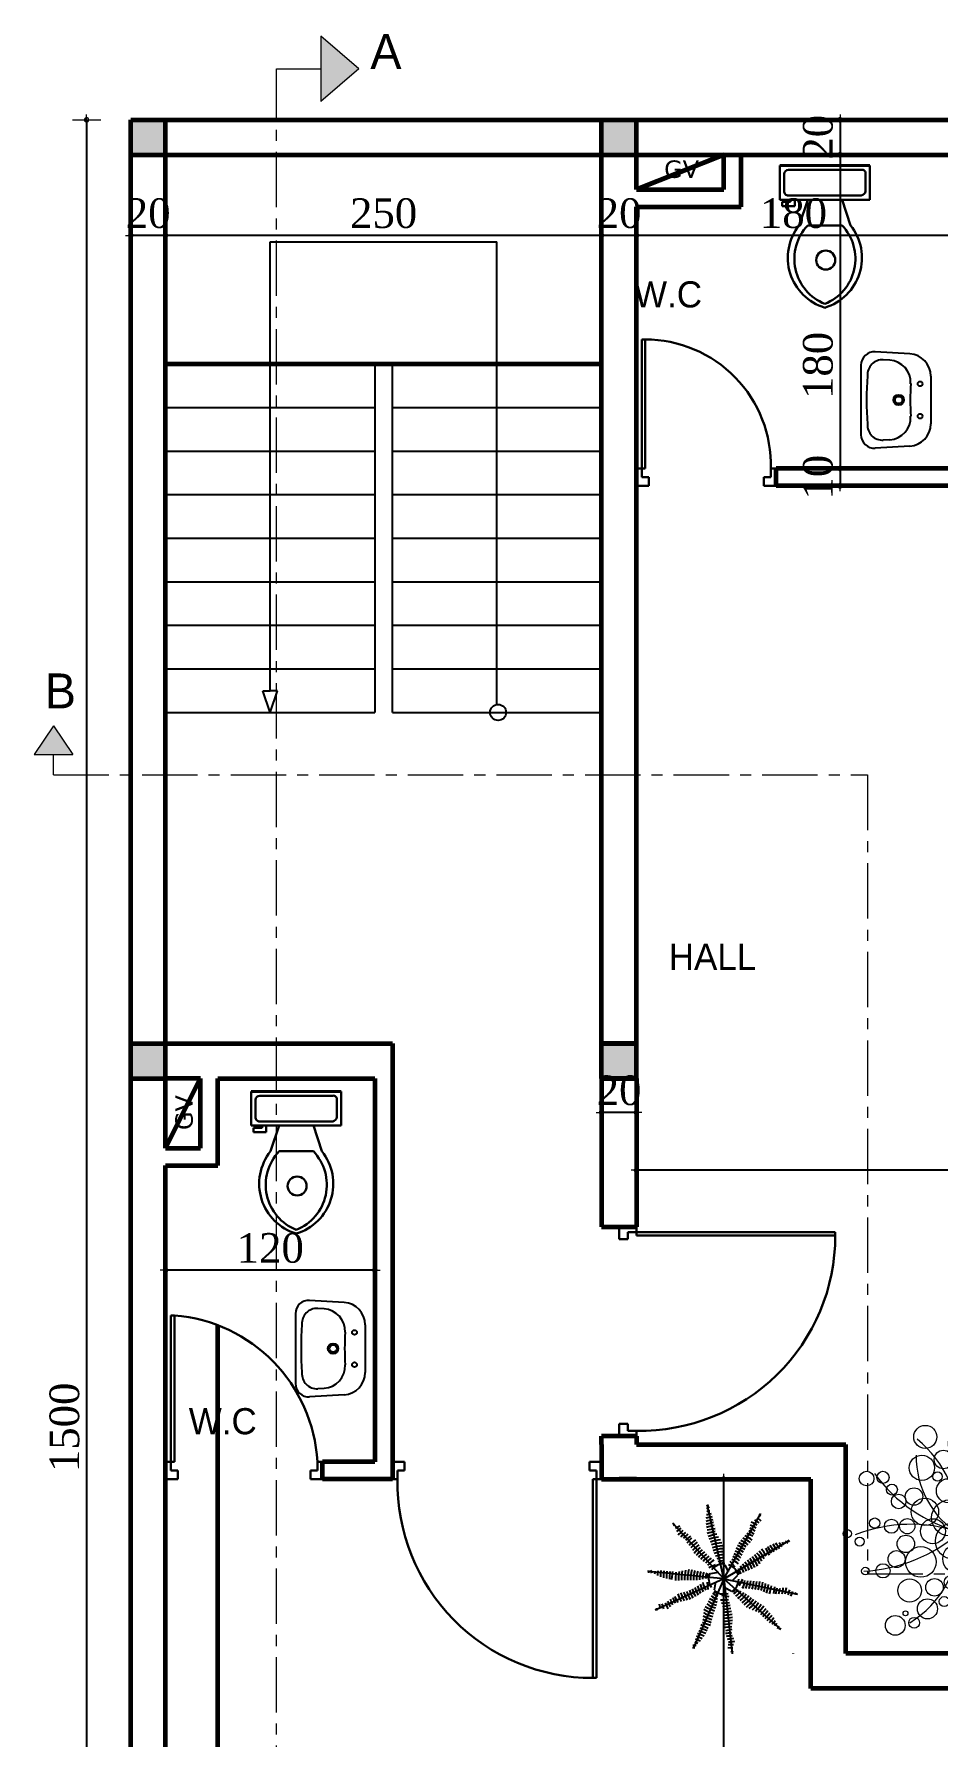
# Model space of a CAD drawing. Header units: millimetres. Extents: x -4146 to 23, y -2153 to 7365.
# Drawn here: x -1662 to -1143, y 2385 to 3362 of the extents above; entities that cross this region are included whole.
import ezdxf

# ---------------------------------------------------------------- set-up
doc = ezdxf.new("R2010")
doc.units = ezdxf.units.MM
doc.linetypes.add('AXES', pattern=[50.8, 31.75, -6.35, 6.35, -6.35])
doc.layers.add('9-BUITEN', color=7, linetype='Continuous')
doc.layers.add('fur', color=9, linetype='Continuous')
for name, color, linetype, lineweight in [('Calque9', 40, 'Continuous', 30), ('Cotation', 242, 'Continuous', 20), ('ecriture', 122, 'Continuous', 40), ('escalier', 2, 'Continuous', 40), ('fin', 73, 'Continuous', 20), ('HA', 8, 'Continuous', 20), ('minuiserue', 3, 'Continuous', 30), ('MUR', 6, 'Continuous', 60)]:
    doc.layers.add(name, color=color, linetype=linetype, lineweight=lineweight)
doc.styles.add('cotation', font='times.ttf', dxfattribs={"height": 17})
doc.dimstyles.new('ech-100', dxfattribs={"dimtxt": 17, "dimasz": 0.02, "dimexe": 1.25, "dimexo": 0.625, "dimgap": 4, "dimtad": 1, "dimdec": 0, "dimtxsty": 'cotation', "dimblk": 'cotation', "dimcen": 2, "dimse1": 1, "dimse2": 1, "dimadec": 0, "dimazin": 0, "dimtfac": 1, "dimtdec": 0, "dimtix": 1, "dimtmove": 0, "dimatfit": 3, "dimldrblk": 'cotation', "dimfxl": 1.25, "dimtolj": 1, "dimarcsym": 0})

# ---------------------------------------------------------------- blocks, each defined once
blk = doc.blocks.new('A$C27715B0A')
at = {"layer": 'fur'}
for p, q in [((0.1399, 0.4), (0.4136, 0.4)), ((0.0121, 0.2798), (0, 0.0815)), ((0.5414, 0.2798), (0.5534, 0.0815)), ((0.0487, 0.1647), (0.0464, 0.128)), ((0.5048, 0.1647), (0.507, 0.128)), ((0.0767, 0), (0.4768, 0))]:
    blk.add_line(p, q, dxfattribs=at)
for centre, radius in [((0.1841, 0.3389), 0.0138), ((0.3694, 0.3389), 0.0138), ((0.2767, 0.2161), 0.0299), ((0.2767, 0.2161), 0.0209)]:
    blk.add_circle(centre, radius, dxfattribs=at)
for centre, radius, start, end in [((0.1399, 0.272), 0.128, 90, 176.51068), ((0.4136, 0.272), 0.128, 3.48932, 90), ((0.1765, 0.1569), 0.128, 87.04211, 176.51068), ((0.2767, 2.097), 1.8146, 267.04211, 272.95789), ((0.377, 0.1569), 0.128, 3.48932, 92.95789), ((0.1316, 0.1228), 0.0854, 176.51068, 274.64236), ((0.4218, 0.1228), 0.0854, 265.35764, 3.48932), ((0.0767, 0.0768), 0.0768, 176.51068, 270), ((0.2767, 1.7393), 1.7072, 265.35764, 274.64236), ((0.4768, 0.0768), 0.0768, 270, 3.48932)]:
    blk.add_arc(centre, radius, start, end, dxfattribs=at)
blk = doc.blocks.new('cotation')
at = {"layer": 'Cotation'}
h = blk.add_hatch(color=256, dxfattribs=at)
h.paths.add_polyline_path([(57.15, 0), (62.15, 0, 0.41421356), (0, 62.15), (0, 57.15, -0.41421356)])
h.paths.add_polyline_path([(0, -57.15), (0, -62.15, 0.41421356), (62.15, 0), (57.15, 0, -0.41421356)])
h.paths.add_polyline_path([(0, -62.15), (0, -57.15, -0.41421356), (-57.15, 0), (-62.15, 0, 0.41421356)])
h.paths.add_polyline_path([(0, 57.15), (0, 62.15, 0.41421356), (-62.15, 0), (-57.15, 0, -0.41421356)])
for p, q in [((-152.4, 0), (152.4, 0)), ((0, 406.4), (0, -406.4))]:
    blk.add_line(p, q, dxfattribs=at)
for radius, start, end in [(62.15, 0, 180), (62.15, 180, 0), (57.15, 0, 180), (57.15, 180, 0)]:
    blk.add_arc((0, 0), radius, start, end, dxfattribs=at)
blk = doc.blocks.new('*D174')
at = {"layer": 'Defpoints', "color": 0}
for p in [(-1199.48, 3312.62), (-1199.48, 3292.62), (-1199.48, 3292.62)]:
    blk.add_point(p, dxfattribs=at)
at = {"layer": 'HA', "color": 0, "lineweight": -2}
for p, q in [((-1199.48, 3312.64), (-1199.48, 3312.66)), ((-1199.48, 3312.62), (-1199.48, 3292.62)), ((-1199.48, 3292.6), (-1199.48, 3292.58))]:
    blk.add_line(p, q, dxfattribs=at)
at = {"layer": 'HA', "color": 0, "lineweight": -2, "xscale": 0.02, "yscale": 0.02, "zscale": 0.02}
for p, rotation in [((-1199.48, 3312.62), 270), ((-1199.48, 3292.62), 90)]:
    blk.add_blockref('cotation', p, dxfattribs=dict(at, rotation=rotation))
at = {"layer": 'HA', "color": 0, "insert": (-1212.13, 3302.62), "char_height": 17, "attachment_point": 5, "rotation": 90, "style": 'cotation'}
blk.add_mtext('\\A1;20', dxfattribs=at)
blk = doc.blocks.new('*D175')
at = {"layer": 'Defpoints', "color": 0}
for p in [(-1199.48, 3292.62), (-1199.48, 3112.62), (-1199.48, 3112.62)]:
    blk.add_point(p, dxfattribs=at)
at = {"layer": 'HA', "color": 0, "lineweight": -2}
blk.add_line((-1199.48, 3292.6), (-1199.48, 3112.64), dxfattribs=at)
at = {"layer": 'HA', "color": 0, "lineweight": -2, "xscale": 0.02, "yscale": 0.02, "zscale": 0.02}
for p, rotation in [((-1199.48, 3292.62), 90), ((-1199.48, 3112.62), 270)]:
    blk.add_blockref('cotation', p, dxfattribs=dict(at, rotation=rotation))
at = {"layer": 'HA', "color": 0, "insert": (-1212.13, 3171.73), "char_height": 17, "attachment_point": 5, "rotation": 90, "style": 'cotation'}
blk.add_mtext('\\A1;180', dxfattribs=at)
blk = doc.blocks.new('*D176')
at = {"layer": 'Defpoints', "color": 0}
for p in [(-1199.48, 3112.62), (-1199.48, 3102.62), (-1199.48, 3102.62)]:
    blk.add_point(p, dxfattribs=at)
at = {"layer": 'HA', "color": 0, "lineweight": -2}
for p, q in [((-1199.48, 3112.64), (-1199.48, 3112.66)), ((-1199.48, 3112.62), (-1199.48, 3102.62)), ((-1199.48, 3102.6), (-1199.48, 3102.58))]:
    blk.add_line(p, q, dxfattribs=at)
at = {"layer": 'HA', "color": 0, "lineweight": -2, "xscale": 0.02, "yscale": 0.02, "zscale": 0.02}
for p, rotation in [((-1199.48, 3112.62), 270), ((-1199.48, 3102.62), 90)]:
    blk.add_blockref('cotation', p, dxfattribs=dict(at, rotation=rotation))
at = {"layer": 'HA', "color": 0, "insert": (-1212.13, 3107.62), "char_height": 17, "attachment_point": 5, "rotation": 90, "style": 'cotation'}
blk.add_mtext('\\A1;10', dxfattribs=at)
blk = doc.blocks.new('*D184')
at = {"layer": 'Defpoints', "color": 0}
for p in [(-1316.22, 2709.9), (-1316.22, 2709.9), (-626.22, 2709.9)]:
    blk.add_point(p, dxfattribs=at)
at = {"layer": 'HA', "color": 0, "lineweight": -2}
blk.add_line((-626.24, 2709.9), (-1316.2, 2709.9), dxfattribs=at)
at = {"layer": 'HA', "color": 0, "lineweight": -2, "xscale": 0.02, "yscale": 0.02, "zscale": 0.02, "rotation": 180}
blk.add_blockref('cotation', (-1316.22, 2709.9), dxfattribs=at)
at = {"layer": 'HA', "color": 0, "lineweight": -2, "xscale": 0.02, "yscale": 0.02, "zscale": 0.02}
blk.add_blockref('cotation', (-626.22, 2709.9), dxfattribs=at)
at = {"layer": 'HA', "color": 0, "insert": (-955.17, 2720.07), "char_height": 17, "attachment_point": 5, "style": 'cotation'}
blk.add_mtext('\\A1;690', dxfattribs=at)
blk = doc.blocks.new('*D185')
at = {"layer": 'Defpoints', "color": 0}
for p in [(-1336.22, 2743.09), (-1336.22, 2743.09), (-1316.22, 2743.09)]:
    blk.add_point(p, dxfattribs=at)
at = {"layer": 'HA', "color": 0, "lineweight": -2}
for p, q in [((-1336.24, 2743.09), (-1336.26, 2743.09)), ((-1316.22, 2743.09), (-1336.22, 2743.09)), ((-1316.2, 2743.09), (-1316.18, 2743.09))]:
    blk.add_line(p, q, dxfattribs=at)
at = {"layer": 'HA', "color": 0, "lineweight": -2, "xscale": 0.02, "yscale": 0.02, "zscale": 0.02}
blk.add_blockref('cotation', (-1336.22, 2743.09), dxfattribs=at)
at = {"layer": 'HA', "color": 0, "lineweight": -2, "xscale": 0.02, "yscale": 0.02, "zscale": 0.02, "rotation": 180}
blk.add_blockref('cotation', (-1316.22, 2743.09), dxfattribs=at)
at = {"layer": 'HA', "color": 0, "insert": (-1326.22, 2755.74), "char_height": 17, "attachment_point": 5, "style": 'cotation'}
blk.add_mtext('\\A1;20', dxfattribs=at)
blk = doc.blocks.new('*D189')
at = {"layer": 'Defpoints', "color": 0}
for p in [(-1266.22, 2532.62), (-1266.22, 2532.62), (-1259.08, 1832.24)]:
    blk.add_point(p, dxfattribs=at)
at = {"layer": 'HA', "color": 0, "lineweight": -2}
blk.add_line((-1266.22, 1832.26), (-1266.22, 2532.6), dxfattribs=at)
at = {"layer": 'HA', "color": 0, "lineweight": -2, "xscale": 0.02, "yscale": 0.02, "zscale": 0.02}
for p, rotation in [((-1266.22, 2532.62), 90), ((-1266.22, 1832.24), 270)]:
    blk.add_blockref('cotation', p, dxfattribs=dict(at, rotation=rotation))
at = {"layer": 'HA', "color": 0, "insert": (-1278.89, 2182.43), "char_height": 17, "attachment_point": 5, "rotation": 90, "style": 'cotation'}
blk.add_mtext('\\A1;700', dxfattribs=at)
blk = doc.blocks.new('c3ahboo4')
at = {"color": 0, "linetype": 'ByBlock', "lineweight": 0}
for centre, radius in [((9, 163.8), 8.29), ((27.3, 175.9), 7.84), ((-49.7, 140.3), 16.5), ((28.9, 153.3), 9.49), ((62.2, 141.9), 7.06), ((75.4, 151.1), 7.02), ((84.1, 135.6), 11.7), ((-0.9, 130.6), 15.7), ((13.7, 126.6), 7.4), ((61.2, 114.3), 13.8), ((119.5, 126.7), 8.03), ((-54.5, 95.9), 18.1), ((-23.6, 107.8), 13.3), ((7.3, 97.7), 15.6), ((-133.7, 80.5), 10.5), ((-110.3, 82.2), 8.72), ((-32, 83.4), 6.71), ((-16.5, 63), 17.3), ((73.6, 85.8), 11.2), ((96.9, 80.5), 9.1), ((116, 92.7), 3.31), ((-97.5, 64.7), 7.84), ((-87.8, 47.7), 10.4), ((-65.8, 54.7), 12.5), ((-50.2, 32.8), 19.7), ((-14.8, 24), 25.8), ((16.7, 38.3), 21.6), ((68.6, 43.8), 21.8), ((50.3, 23.8), 11.8), ((-161.4, 1.5), 5.94), ((-122.2, 16.6), 7.4), ((-98.2, 12.1), 10.1), ((-75.5, 12.1), 10.9), ((-38.7, 5), 17.9), ((-8.9, -9.1), 26.2), ((13.2, -3.6), 27.7), ((47.5, -16.5), 22.5), ((123.8, 11.9), 10.1), ((153.4, 6.4), 16.5), ((-143.7, -9.9), 6.43), ((-90.9, -35), 12.2), ((-77.5, -13.2), 12.5), ((-56, -39.1), 22), ((-3.9, -34.5), 20.7), ((100.1, -16.5), 14.5), ((125.1, -15.4), 4.93), ((146.2, -22.6), 9.39), ((-135.4, -52.2), 5.46), ((-110.3, -51.9), 10.2), ((82.7, -45), 6.62), ((114.3, -40.1), 11.7), ((164, -42.7), 8.4), ((-72.1, -80.1), 16.8), ((-36.5, -75.5), 12.6), ((-12.1, -68.3), 10.3), ((15.5, -70.1), 11.7), ((44.5, -84.3), 16), ((102.6, -70.3), 13.8), ((-46.6, -106.4), 14.4), ((-22.5, -96), 7.19), ((114.9, -90.2), 10.1), ((128.8, -95.8), 7.19), ((-92.7, -130.1), 14.2), ((-78, -112.8), 3.49), ((-65.6, -126.4), 7.8), ((25.2, -132.6), 15), ((61.5, -112.3), 7.06), ((72.8, -108), 7.4), ((95.2, -118.9), 9.36), ((50.3, -132.3), 7.19), ((43.5, -157.3), 5.94)]:
    blk.add_circle(centre, radius, dxfattribs=at)
for centre, radius, start, end in [((350.6, 42.4), 352.1, 158.4887, 186.8224), ((199.5, 28.3), 200.3, 138.8673, 187.727), ((-166.1, 8.9), 165.5, 357.8699, 50.6155), ((-92.6, 176.8), 199, 297.5671, 348.8381), ((69.2, 112.3), 131.9, 179.3256, 238.0735), ((-56.6, 106.2), 119.6, 298.751, 6.6118), ((56.2, 217.3), 220.7, 215.8726, 255.444), ((-70.2, -201.8), 216.7, 71.3392, 111.6799), ((-151, 178.2), 231, 273.3086, 310.5821), ((-148.7, 0.2), 147.9, 301.2651, 0.9994), ((-171.6, -375.4), 414.9, 42.3394, 65.6862), ((210.9, -6.8), 211.6, 177.8302, 223.0418), ((137.8, 15.1), 137.5, 184.7691, 246.3269), ((98.8, 130.3), 160.2, 232.24, 292.0944)]:
    blk.add_arc(centre, radius, start, end, dxfattribs=at)
blk = doc.blocks.new('*D196')
at = {"layer": 'Defpoints', "color": 0}
for p in [(-1606.22, 3312.62), (-1631.53, 1812.24), (-1606.22, 1812.24)]:
    blk.add_point(p, dxfattribs=at)
at = {"layer": 'HA', "color": 0, "lineweight": -2}
blk.add_line((-1631.53, 3312.6), (-1631.53, 1812.26), dxfattribs=at)
at = {"layer": 'HA', "color": 0, "lineweight": -2, "xscale": 0.02, "yscale": 0.02, "zscale": 0.02}
for p, rotation in [((-1631.53, 3312.62), 90), ((-1631.53, 1812.24), 270)]:
    blk.add_blockref('cotation', p, dxfattribs=dict(at, rotation=rotation))
at = {"layer": 'HA', "color": 0, "insert": (-1644.18, 2562.43), "char_height": 17, "attachment_point": 5, "rotation": 90, "style": 'cotation'}
blk.add_mtext('\\A1;1500', dxfattribs=at)
blk = doc.blocks.new('XXXHBO16')
at = {"color": 0, "linetype": 'ByBlock'}
for p, q in [((-34.4, 145.6), (-30.5, 147.6)), ((-33.6, 139.8), (-28, 143.5)), ((0, 0), (-32.3, 146.5)), ((0, 0), (74.1, 130.4)), ((61.2, 118), (69.9, 111.8)), ((66.4, 122.3), (73.8, 116)), ((70.8, 129), (73.4, 125.3)), ((-32.8, 97.9), (-17.2, 100.6)), ((46, 91.4), (58.1, 85.6)), ((12.4, 35.3), (22.4, 24.3)), ((-8.6, 30.5), (0.3, 32.6)), ((2.3, 28.4), (9.2, 14.2))]:
    blk.add_line(p, q, dxfattribs=at)
for radius, start, end in [(126, 100.4195, 106.2498), (120, 100.3725, 107.0614), (114, 100.3204, 107.6998), (132, 100.9275, 105.1598), (108, 100.2626, 108.411), (138, 101.4793, 104.1717), (120, 57.521, 63.6333), (126, 58.2087, 64.1349), (96, 100.12, 110.0324), (90, 98.6182, 109.9747), (84, 96.8812, 109.9088), (78, 94.8465, 109.8326), (72, 92.7838, 109.8615), (78, 54.9117, 67.1885), (84, 54.323, 65.8976), (90, 53.8134, 64.7857), (96, 53.8735, 63.8176), (108, 55.9081, 62.56), (114, 56.7585, 62.8153), (66, 92.3455, 110.0508), (60, 91.8192, 110.278), (54, 91.1752, 110.5557), (48, 90.3691, 110.1574), (42, 89.3305, 109.0606), (36, 87.9414, 107.5931), (42, 45.6039, 67.4771), (48, 48.9103, 67.5649), (54, 51.1356, 67.6333), (60, 52.4375, 67.688), (66, 53.4982, 67.7327), (72, 54.3794, 67.77), (30, 13.9868, 70.8343)]:
    blk.add_arc((0, 0), radius, start, end, dxfattribs=at)
blk = doc.blocks.new('c3ahbo16')
at = {"color": 0, "linetype": 'ByBlock', "lineweight": 0}
blk.add_blockref('XXXHBO16', (0, 0), dxfattribs=at)
for rotation in [72.00000000000053, 287.9999999999995, 143.9999999999999, 216.0000000000001]:
    blk.add_blockref('XXXHBO16', (0, 0), dxfattribs=dict(at, rotation=rotation))
blk = doc.blocks.new('*D430')
at = {"layer": 'Defpoints', "color": 0}
for p in [(-1316.22, 3246.32), (-1316.22, 3246.32), (-1136.22, 3246.32)]:
    blk.add_point(p, dxfattribs=at)
at = {"layer": 'HA', "color": 0, "lineweight": -2}
blk.add_line((-1136.24, 3246.32), (-1316.2, 3246.32), dxfattribs=at)
at = {"layer": 'HA', "color": 0, "lineweight": -2, "xscale": 0.02, "yscale": 0.02, "zscale": 0.02, "rotation": 180}
blk.add_blockref('cotation', (-1316.22, 3246.32), dxfattribs=at)
at = {"layer": 'HA', "color": 0, "lineweight": -2, "xscale": 0.02, "yscale": 0.02, "zscale": 0.02}
blk.add_blockref('cotation', (-1136.22, 3246.32), dxfattribs=at)
at = {"layer": 'HA', "color": 0, "insert": (-1226.22, 3258.97), "char_height": 17, "attachment_point": 5, "style": 'cotation'}
blk.add_mtext('\\A1;180', dxfattribs=at)
blk = doc.blocks.new('*D431')
at = {"layer": 'Defpoints', "color": 0}
for p in [(-1336.22, 3246.32), (-1336.22, 3246.32), (-1316.22, 3246.32)]:
    blk.add_point(p, dxfattribs=at)
at = {"layer": 'HA', "color": 0, "lineweight": -2}
for p, q in [((-1336.24, 3246.32), (-1336.26, 3246.32)), ((-1316.22, 3246.32), (-1336.22, 3246.32)), ((-1316.2, 3246.32), (-1316.18, 3246.32))]:
    blk.add_line(p, q, dxfattribs=at)
at = {"layer": 'HA', "color": 0, "lineweight": -2, "xscale": 0.02, "yscale": 0.02, "zscale": 0.02}
blk.add_blockref('cotation', (-1336.22, 3246.32), dxfattribs=at)
at = {"layer": 'HA', "color": 0, "lineweight": -2, "xscale": 0.02, "yscale": 0.02, "zscale": 0.02, "rotation": 180}
blk.add_blockref('cotation', (-1316.22, 3246.32), dxfattribs=at)
at = {"layer": 'HA', "color": 0, "insert": (-1326.22, 3258.97), "char_height": 17, "attachment_point": 5, "style": 'cotation'}
blk.add_mtext('\\A1;20', dxfattribs=at)
blk = doc.blocks.new('*D432')
at = {"layer": 'Defpoints', "color": 0}
for p in [(-1586.22, 3246.32), (-1586.22, 3246.32), (-1336.22, 3246.32)]:
    blk.add_point(p, dxfattribs=at)
at = {"layer": 'HA', "color": 0, "lineweight": -2}
blk.add_line((-1336.24, 3246.32), (-1586.2, 3246.32), dxfattribs=at)
at = {"layer": 'HA', "color": 0, "lineweight": -2, "xscale": 0.02, "yscale": 0.02, "zscale": 0.02, "rotation": 180}
blk.add_blockref('cotation', (-1586.22, 3246.32), dxfattribs=at)
at = {"layer": 'HA', "color": 0, "lineweight": -2, "xscale": 0.02, "yscale": 0.02, "zscale": 0.02}
blk.add_blockref('cotation', (-1336.22, 3246.32), dxfattribs=at)
at = {"layer": 'HA', "color": 0, "insert": (-1461.22, 3258.97), "char_height": 17, "attachment_point": 5, "style": 'cotation'}
blk.add_mtext('\\A1;250', dxfattribs=at)
blk = doc.blocks.new('*D433')
at = {"layer": 'Defpoints', "color": 0}
for p in [(-1606.22, 3246.32), (-1606.22, 3246.32), (-1586.22, 3246.32)]:
    blk.add_point(p, dxfattribs=at)
at = {"layer": 'HA', "color": 0, "lineweight": -2}
for p, q in [((-1606.24, 3246.32), (-1606.26, 3246.32)), ((-1586.22, 3246.32), (-1606.22, 3246.32)), ((-1586.2, 3246.32), (-1586.18, 3246.32))]:
    blk.add_line(p, q, dxfattribs=at)
at = {"layer": 'HA', "color": 0, "lineweight": -2, "xscale": 0.02, "yscale": 0.02, "zscale": 0.02}
blk.add_blockref('cotation', (-1606.22, 3246.32), dxfattribs=at)
at = {"layer": 'HA', "color": 0, "lineweight": -2, "xscale": 0.02, "yscale": 0.02, "zscale": 0.02, "rotation": 180}
blk.add_blockref('cotation', (-1586.22, 3246.32), dxfattribs=at)
at = {"layer": 'HA', "color": 0, "insert": (-1596.22, 3258.97), "char_height": 17, "attachment_point": 5, "style": 'cotation'}
blk.add_mtext('\\A1;20', dxfattribs=at)
blk = doc.blocks.new('BAB 120')
at = {"layer": 'minuiserue'}
for p, q in [((-120, 0), (-120, 10)), ((-120, 10), (-113, 10)), ((-113, 10), (-113, 5)), ((0, 10), (-7, 10)), ((-7, 10), (-7, 5)), ((0, 0), (0, 10)), ((-117, 0), (-120, 0)), ((-113, 5), (-117, 5)), ((-117, 5), (-117, 0)), ((-113, 5), (-113, 5)), ((-7, 5), (-3, 5)), ((-5, 0), (-5, -114)), ((-3, 0), (-5, 0)), ((-3, 5), (-3, 0)), ((-3, 0), (0, 0)), ((-3, 0), (-3, -114))]:
    blk.add_line(p, q, dxfattribs=at)
blk.add_arc((-5, -1.98), 112.02, 178.98594, 270, dxfattribs=at)
at = {"layer": 'MUR'}
blk.add_line((-120, 250), (-120, 0), dxfattribs=at)
blk = doc.blocks.new('*D539')
at = {"layer": 'Defpoints', "color": 0}
for p in [(-1586.22, 2652.62), (-1586.22, 2652.62), (-1466.22, 2652.62)]:
    blk.add_point(p, dxfattribs=at)
at = {"layer": 'HA', "color": 0, "lineweight": -2}
blk.add_line((-1466.24, 2652.62), (-1586.2, 2652.62), dxfattribs=at)
at = {"layer": 'HA', "color": 0, "lineweight": -2, "xscale": 0.02, "yscale": 0.02, "zscale": 0.02, "rotation": 180}
blk.add_blockref('cotation', (-1586.22, 2652.62), dxfattribs=at)
at = {"layer": 'HA', "color": 0, "lineweight": -2, "xscale": 0.02, "yscale": 0.02, "zscale": 0.02}
blk.add_blockref('cotation', (-1466.22, 2652.62), dxfattribs=at)
at = {"layer": 'HA', "color": 0, "insert": (-1526.22, 2665.27), "char_height": 17, "attachment_point": 5, "style": 'cotation'}
blk.add_mtext('\\A1;120', dxfattribs=at)

msp = doc.modelspace()

# ---------------------------------------------------------------- hatches: boundary and pattern name
at = {"layer": 'fin'}
h = msp.add_hatch(color=256, dxfattribs=at)
h.paths.add_polyline_path([(-544.367, 2506.295), (-555.127, 2491.615), (-533.606, 2491.615)])
h.paths.add_polyline_path([(-1650.513, 2964.874), (-1661.656, 2948.443), (-1639.37, 2948.443)])
h.paths.add_polyline_path([(-1475.497, 3341.851), (-1497.172, 3360.576), (-1497.172, 3323.125)])
h.paths.add_polyline_path([(-1501.594, 1802.578), (-1501.594, 1775.928), (-1482.759, 1789.253)])
at = {"layer": 'HA'}
for points in [[(-1586.222, 3292.624), (-1586.222, 3312.624), (-1606.222, 3312.624), (-1606.222, 3292.624)], [(-1316.222, 3292.624), (-1316.222, 3312.624), (-1336.222, 3312.624), (-1336.222, 3292.624)], [(-1586.222, 2782.624), (-1606.222, 2782.624), (-1606.222, 2762.624), (-1586.222, 2762.624)], [(-1316.222, 2782.624), (-1336.222, 2782.624), (-1336.222, 2762.624), (-1316.222, 2762.624)]]:
    msp.add_hatch(color=256, dxfattribs=at).paths.add_polyline_path(points)

# ---------------------------------------------------------------- linework, layer by layer
at = {"layer": 'Calque9'}
for p, q in [((-1233.994, 3286.476), (-1233.994, 3266.824)), ((-1187.322, 3284.019), (-1229.081, 3284.019)), ((-1182.409, 3266.824), (-1182.409, 3286.476)), ((-1231.538, 3281.563), (-1231.538, 3271.737)), ((-1184.866, 3271.737), (-1184.866, 3281.563)), ((-1233.994, 3266.824), (-1182.409, 3266.824)), ((-1232.766, 3265.596), (-1227.853, 3265.596)), ((-1232.766, 3263.14), (-1232.766, 3265.596)), ((-1229.081, 3269.281), (-1187.322, 3269.281)), ((-1227.853, 3265.596), (-1227.853, 3266.824)), ((-1225.397, 3266.824), (-1225.397, 3263.14)), ((-1218.027, 3266.824), (-1222.94, 3252.086)), ((-1198.376, 3266.824), (-1193.463, 3252.086)), ((-1225.397, 3263.14), (-1232.766, 3263.14)), ((-1198.376, 3252.086), (-1218.027, 3252.086)), ((-1537.103, 2755.191), (-1537.103, 2735.539)), ((-1534.646, 2750.278), (-1534.646, 2740.452)), ((-1490.43, 2752.734), (-1532.19, 2752.734)), ((-1487.974, 2740.452), (-1487.974, 2750.278)), ((-1485.517, 2735.539), (-1485.517, 2755.191)), ((-1532.19, 2737.996), (-1490.43, 2737.996)), ((-1537.103, 2735.539), (-1485.517, 2735.539)), ((-1535.874, 2734.311), (-1530.962, 2734.311)), ((-1535.874, 2731.855), (-1535.874, 2734.311)), ((-1528.505, 2731.855), (-1535.874, 2731.855)), ((-1530.962, 2734.311), (-1530.962, 2735.539)), ((-1528.505, 2735.539), (-1528.505, 2731.855)), ((-1521.136, 2735.539), (-1526.049, 2720.801)), ((-1501.484, 2735.539), (-1496.571, 2720.801)), ((-1501.484, 2720.801), (-1521.136, 2720.801))]:
    msp.add_line(p, q, dxfattribs=at)
at = {"layer": 'Calque9', "extrusion": (0, 0, -1)}
for centre, major_axis, start_param, end_param in [((-1228.941, 3281.422), (-1.839, -1.839), 0.839589, 2.3020036), ((-1187.015, 3281.87), (-1.535, -1.535), 2.2142975, 4.0688878), ((-1229.388, 3271.43), (1.535, -1.535), 0.6435011, 2.4980915), ((-1187.654, 3272.07), (-1.986, -1.986), 4.0455984, 5.3791795), ((-1199.556, 3233.465), (21.137, -21.137), 1.078812, 3.0286854), ((-1197.885, 3232.883), (-19.678, -19.678), -0.4056149, 1.546925), ((-1216.847, 3233.465), (-21.137, -21.137), 3.2545031, 5.2043762), ((-1218.518, 3232.883), (19.678, -19.678), 4.7362635, 6.6888042), ((-1207.712, 3232.187), (-3.86, -3.86), -0.7853982, 5.4977871), ((-1532.049, 2750.137), (-1.839, -1.839), 0.839589, 2.3020036), ((-1490.123, 2750.585), (-1.535, -1.535), 2.2142975, 4.0688878), ((-1532.497, 2740.145), (1.535, -1.535), 0.6435011, 2.4980915), ((-1490.763, 2740.784), (-1.986, -1.986), 4.0455984, 5.3791795), ((-1502.664, 2702.18), (21.137, -21.137), 1.078812, 3.0286854), ((-1500.993, 2701.598), (-19.678, -19.678), -0.4056149, 1.546925), ((-1519.955, 2702.18), (-21.137, -21.137), 3.2545031, 5.2043762), ((-1521.627, 2701.598), (19.678, -19.678), 4.7362635, 6.6888042), ((-1510.821, 2700.902), (-3.86, -3.86), -0.7853982, 5.4977871)]:
    msp.add_ellipse(centre, major_axis=major_axis, ratio=1, start_param=start_param, end_param=end_param, dxfattribs=at)
at = {"layer": 'escalier'}
for p, q in [((-1182.409, 3286.476), (-1233.994, 3286.476)), ((-1485.517, 2755.191), (-1537.103, 2755.191))]:
    msp.add_line(p, q, dxfattribs=at)
at = {"layer": 'escalier', "lineweight": 25}
for p, q in [((-1586.222, 3172.624), (-1466.222, 3172.624)), ((-1456.222, 3172.624), (-1466.222, 3172.624)), ((-1456.222, 3172.624), (-1466.222, 3172.624)), ((-1456.222, 3172.624), (-1336.222, 3172.624)), ((-1586.222, 3147.624), (-1466.222, 3147.624)), ((-1456.222, 3147.624), (-1336.222, 3147.624)), ((-1586.222, 3122.624), (-1466.222, 3122.624)), ((-1456.222, 3122.624), (-1336.222, 3122.624)), ((-1586.222, 3097.624), (-1466.222, 3097.624)), ((-1456.222, 3097.624), (-1336.222, 3097.624)), ((-1586.222, 3072.624), (-1466.222, 3072.624)), ((-1456.222, 3072.624), (-1336.222, 3072.624)), ((-1586.222, 3047.624), (-1466.222, 3047.624)), ((-1456.222, 3047.624), (-1336.222, 3047.624)), ((-1586.222, 3022.624), (-1466.222, 3022.624)), ((-1456.222, 3022.624), (-1336.222, 3022.624)), ((-1586.222, 2997.624), (-1466.222, 2997.624)), ((-1456.222, 2997.624), (-1336.222, 2997.624)), ((-1586.222, 2972.624), (-1466.222, 2972.624)), ((-1456.222, 2972.624), (-1336.222, 2972.624))]:
    msp.add_line(p, q, dxfattribs=at)
at = {"layer": 'fin'}
for p, q in [((-1475.497, 3341.851), (-1497.172, 3360.576)), ((-1497.172, 3360.576), (-1497.172, 3323.125)), ((-1475.497, 3341.851), (-1497.172, 3323.125)), ((-1650.513, 2964.874), (-1661.656, 2948.443)), ((-1650.513, 2964.874), (-1639.37, 2948.443)), ((-1661.656, 2948.443), (-1639.37, 2948.443)), ((-1650.513, 2936.874), (-1650.513, 2948.443))]:
    msp.add_line(p, q, dxfattribs=at)
at = {"layer": 'fin', "linetype": 'AXES'}
for p, q in [((-1522.666, 1789.253), (-1522.666, 3341.851)), ((-1522.666, 3341.851), (-1497.172, 3341.851)), ((-1650.513, 2936.874), (-1183.785, 2936.874)), ((-1183.785, 2936.874), (-1183.785, 2478.295)), ((-1183.785, 2478.295), (-544.367, 2478.295))]:
    msp.add_line(p, q, dxfattribs=at)
at = {"layer": 'HA', "lineweight": 25}
for p, q in [((-1526.222, 3242.624), (-1396.222, 3242.624)), ((-1526.222, 2985.089), (-1526.222, 3242.624)), ((-1396.222, 2977.175), (-1396.222, 3242.624)), ((-1526.222, 2972.624), (-1530.414, 2985.089)), ((-1530.414, 2985.089), (-1526.222, 2985.089)), ((-1526.222, 2972.624), (-1530.414, 2985.089)), ((-1530.414, 2985.089), (-1526.222, 2985.089)), ((-1526.222, 2972.624), (-1522.031, 2985.089)), ((-1522.031, 2985.089), (-1526.222, 2985.089)), ((-1526.222, 2972.624), (-1522.031, 2985.089)), ((-1522.031, 2985.089), (-1526.222, 2985.089))]:
    msp.add_line(p, q, dxfattribs=at)
msp.add_circle((-1395.595, 2972.624), 4.594, dxfattribs=at)
msp.add_circle((-1395.595, 2972.624), 4.594, dxfattribs=at)
at = {"layer": 'minuiserue'}
for p, q in [((-1313.222, 3112.624), (-1313.222, 3186.624)), ((-1313.222, 3186.624), (-1313.222, 3186.624)), ((-1313.222, 3186.624), (-1311.222, 3186.624)), ((-1311.222, 3112.624), (-1311.222, 3186.624)), ((-1316.222, 3102.624), (-1316.222, 3112.624)), ((-1316.222, 3112.624), (-1313.222, 3112.624)), ((-1313.222, 3112.624), (-1313.222, 3107.624)), ((-1311.222, 3112.624), (-1313.222, 3112.624)), ((-1313.222, 3107.624), (-1309.222, 3107.624)), ((-1309.222, 3107.624), (-1309.222, 3102.624)), ((-1243.222, 3102.624), (-1243.222, 3107.624)), ((-1243.222, 3107.624), (-1239.222, 3107.624)), ((-1239.222, 3107.624), (-1239.222, 3112.624)), ((-1239.222, 3112.624), (-1236.222, 3112.624)), ((-1236.222, 3112.624), (-1236.222, 3102.624)), ((-1309.222, 3102.624), (-1316.222, 3102.624)), ((-1236.222, 3102.624), (-1243.222, 3102.624)), ((-1316.222, 2677.433), (-1326.222, 2677.433)), ((-1326.222, 2677.433), (-1326.222, 2670.433)), ((-1316.222, 2674.433), (-1316.222, 2677.433)), ((-1326.222, 2670.433), (-1321.222, 2670.433)), ((-1321.222, 2670.433), (-1321.222, 2674.433)), ((-1321.222, 2674.433), (-1316.222, 2674.433)), ((-1316.222, 2674.433), (-1202.222, 2674.433)), ((-1316.222, 2674.433), (-1316.222, 2672.433)), ((-1316.222, 2672.433), (-1202.222, 2672.433)), ((-1202.222, 2674.433), (-1202.222, 2672.433)), ((-1583.222, 2542.624), (-1583.222, 2626.624)), ((-1583.222, 2626.624), (-1581.222, 2626.624)), ((-1581.222, 2542.624), (-1581.222, 2626.624)), ((-1326.222, 2557.433), (-1326.222, 2564.433)), ((-1326.222, 2564.433), (-1321.222, 2564.433)), ((-1321.222, 2564.433), (-1321.222, 2564.433)), ((-1321.222, 2564.433), (-1321.222, 2560.433)), ((-1321.222, 2560.433), (-1316.222, 2560.433)), ((-1316.222, 2560.433), (-1316.222, 2557.433)), ((-1316.222, 2557.433), (-1326.222, 2557.433)), ((-1586.222, 2532.624), (-1586.222, 2542.624)), ((-1583.222, 2542.624), (-1586.222, 2542.624)), ((-1583.222, 2537.624), (-1583.222, 2542.624)), ((-1583.222, 2542.624), (-1581.222, 2542.624)), ((-1499.222, 2537.624), (-1499.222, 2542.624)), ((-1499.222, 2542.624), (-1496.222, 2542.624)), ((-1496.222, 2532.624), (-1496.222, 2542.624)), ((-1586.222, 2532.624), (-1579.222, 2532.624)), ((-1579.222, 2537.624), (-1583.222, 2537.624)), ((-1579.222, 2532.624), (-1579.222, 2537.624)), ((-1503.222, 2532.624), (-1503.222, 2537.624)), ((-1503.222, 2537.624), (-1499.222, 2537.624)), ((-1496.222, 2532.624), (-1503.222, 2532.624)), ((-1341.222, 2418.624), (-1339.222, 2418.624))]:
    msp.add_line(p, q, dxfattribs=at)
for centre, radius, start, end in [((-1311.222, 3114.597), 72.027, 358.430351, 90), ((-1314.24, 2672.433), 112.018, 268.985942, 0), ((-1588.155, 2537.832), 89.062, 3.083905, 85.535541), ((-1316.222, 2432.547), 89.836, 0, 0.049225)]:
    msp.add_arc(centre, radius, start, end, dxfattribs=at)
at = {"layer": 'MUR'}
for p, q in [((-1606.222, 3312.624), (-606.222, 3312.624)), ((-1606.222, 1812.624), (-1606.222, 3312.624)), ((-1586.222, 2722.624), (-1586.222, 3312.624)), ((-1336.222, 2762.624), (-1336.222, 3312.624)), ((-1316.222, 3272.624), (-1316.222, 3312.624)), ((-1606.222, 3292.624), (-606.222, 3292.624)), ((-1316.222, 3292.624), (-1266.222, 3292.624)), ((-1316.222, 3272.624), (-1316.222, 3292.624)), ((-1266.222, 3292.624), (-1316.222, 3272.624)), ((-1266.222, 3272.624), (-1266.222, 3292.624)), ((-1256.222, 3262.624), (-1256.222, 3292.624)), ((-1316.222, 3272.624), (-1266.222, 3272.624)), ((-1316.222, 2762.624), (-1316.222, 3262.624)), ((-1316.222, 3262.624), (-1256.222, 3262.624)), ((-1586.222, 3172.624), (-1336.222, 3172.624)), ((-1136.222, 3112.624), (-1236.222, 3112.624)), ((-1236.222, 3102.624), (-1236.222, 3112.624)), ((-1136.222, 3102.624), (-1236.222, 3102.624)), ((-1606.222, 2782.624), (-1456.222, 2782.624)), ((-1316.222, 2782.624), (-1336.222, 2782.624)), ((-1336.222, 2782.624), (-1316.222, 2782.624)), ((-1336.222, 2782.624), (-1316.222, 2782.624)), ((-1606.222, 2762.624), (-1586.222, 2762.624)), ((-1566.222, 2762.624), (-1586.222, 2762.624)), ((-1586.222, 2722.624), (-1566.222, 2762.624)), ((-1566.222, 2722.624), (-1566.222, 2762.624)), ((-1556.222, 2712.624), (-1556.222, 2762.624)), ((-1556.222, 2762.624), (-1466.222, 2762.624)), ((-1466.222, 2762.624), (-1466.222, 2542.624)), ((-1336.222, 2762.624), (-1316.222, 2762.624)), ((-1316.222, 2762.624), (-1336.222, 2762.624)), ((-1336.222, 2762.624), (-1336.222, 2677.433)), ((-1316.222, 2762.624), (-1316.222, 2677.433)), ((-1586.222, 2722.624), (-1566.222, 2722.624)), ((-1586.222, 1812.624), (-1586.222, 2712.624)), ((-1586.222, 2712.624), (-1556.222, 2712.624)), ((-1336.222, 2677.433), (-1316.222, 2677.433)), ((-1556.222, 1812.624), (-1556.222, 2620.973)), ((-1336.222, 2552.624), (-1336.222, 2557.433)), ((-1316.222, 2557.433), (-1336.222, 2557.433)), ((-1336.222, 2552.624), (-1336.222, 2532.624)), ((-1316.222, 2557.433), (-1316.222, 2552.624)), ((-1316.222, 2552.624), (-1196.222, 2552.624)), ((-1196.222, 2432.624), (-1196.222, 2552.624)), ((-1496.222, 2532.624), (-1496.222, 2542.624)), ((-1466.222, 2542.624), (-1496.222, 2542.624)), ((-1496.222, 2532.624), (-1496.222, 2542.624)), ((-1456.222, 2532.624), (-1496.222, 2532.624)), ((-1456.222, 2532.624), (-1496.222, 2532.624)), ((-1336.222, 2532.624), (-1316.222, 2532.624)), ((-1316.222, 2532.624), (-1326.222, 2532.624)), ((-1316.222, 2532.624), (-1216.222, 2532.624)), ((-1216.222, 2412.624), (-1216.222, 2532.624)), ((-1586.222, 2422.624), (-1586.222, 2432.624)), ((-626.222, 2432.624), (-1196.222, 2432.624)), ((-626.222, 2412.624), (-1216.222, 2412.624))]:
    msp.add_line(p, q, dxfattribs=at)
at = {"layer": 'MUR', "lineweight": 25}
for p, q in [((-1466.222, 3172.624), (-1466.222, 2972.624)), ((-1456.222, 2972.624), (-1456.222, 3172.624))]:
    msp.add_line(p, q, dxfattribs=at)

# ---------------------------------------------------------------- block references
at = {"layer": '9-BUITEN', "color": 3}
for name, p, xscale, yscale, zscale in [('c3ahboo4', (-1130.763, 2500.849), 0.4000000000232831, 0.4000000001396984, 0.4), ('c3ahbo16', (-1266.222, 2475.463), 0.2879602660578702, 0.2879602661416776, 0.2879602660411087)]:
    msp.add_blockref(name, p, dxfattribs=dict(at, xscale=xscale, yscale=yscale, zscale=zscale))
at = {"layer": 'fur', "color": 221, "xscale": 100, "yscale": 100, "zscale": 100, "rotation": 270}
for p in [(-1187.488, 3179.567), (-1511.807, 2635.296)]:
    msp.add_blockref('A$C27715B0A', p, dxfattribs=at)
at = {"layer": 'minuiserue'}
msp.add_blockref('BAB 120', (-1336.222, 2532.624), dxfattribs=at)

# ---------------------------------------------------------------- texts
at = {"layer": 'ecriture', "attachment_point": 1}
for s, width, gutter_width, insert, char_height in [('A', 194.01183, 12.5, (-1468.83, 3361.851), 20), ('{\\fVerdana|b0|i0|c0|p34;GV}', 0.54763, 125, (-1300.378, 3289.338), 10), ('{\\fVrinda|b0|i0|c0|p2;  W.C}', 130.42633, 12.5, (-1328.78, 3219.98), 15), ('B', 194.01183, 12.5, (-1655.472, 2994.979), 20), ('{\\fVrinda|b0|i0|c0|p2;HALL }', 130.42633, 12.5, (-1297.731, 2839.92), 15), ('{\\fVrinda|b0|i0|c0|p2;  W.C}', 130.42633, 12.5, (-1584.099, 2573.455), 15)]:
    msp.add_mtext_dynamic_manual_height_columns(s, width=width, gutter_width=gutter_width, heights=[0], dxfattribs=dict(at, insert=insert, char_height=char_height))
at = {"layer": 'ecriture', "insert": (-1580.668, 2733.017), "char_height": 10, "attachment_point": 1, "rotation": 90}
msp.add_mtext_dynamic_manual_height_columns('{\\fVerdana|b0|i0|c0|p34;GV}', width=0.54763, gutter_width=125, heights=[0], dxfattribs=at)

# ---------------------------------------------------------------- dimensions: what is measured, and where the dimension line sits
at = {"layer": 'HA'}
for base, p1, p2, picture, middle in [((-1631.534, 1812.242), (-1606.222, 3312.624), (-1606.222, 1812.242), '*D196', (-1644.181, 2562.433)), ((-1199.481, 3292.624), (-1199.481, 3312.624), (-1199.481, 3292.624), '*D174', (-1212.128, 3302.624)), ((-1266.222, 2532.624), (-1259.079, 1832.242), (-1266.222, 2532.624), '*D189', (-1278.894, 2182.433))]:
    dim = msp.add_linear_dim(base=base, p1=p1, p2=p2, angle=90, dimstyle='ech-100', dxfattribs=at)
    dim.commit()
    dim.dimension.update_dxf_attribs({"geometry": picture, "text_midpoint": middle})
dim = msp.add_linear_dim(base=(-1199.481, 3112.624), p1=(-1199.481, 3292.624), p2=(-1199.481, 3112.624), angle=90, dimstyle='ech-100', override={"dimtmove": 1}, dxfattribs=at)
dim.commit()
dim.dimension.update_dxf_attribs({"geometry": '*D175', "text_midpoint": (-1199.481, 3171.73), "dimtype": 160})
for base, p1, p2, picture, middle in [((-1606.222, 3246.32), (-1586.222, 3246.32), (-1606.222, 3246.32), '*D433', (-1596.222, 3258.968)), ((-1586.222, 3246.32), (-1336.222, 3246.32), (-1586.222, 3246.32), '*D432', (-1461.222, 3258.968)), ((-1336.222, 3246.32), (-1316.222, 3246.32), (-1336.222, 3246.32), '*D431', (-1326.222, 3258.968)), ((-1316.222, 3246.32), (-1136.222, 3246.32), (-1316.222, 3246.32), '*D430', (-1226.222, 3258.968)), ((-1336.222, 2743.094), (-1316.222, 2743.094), (-1336.222, 2743.094), '*D185', (-1326.222, 2755.741))]:
    dim = msp.add_linear_dim(base=base, p1=p1, p2=p2, dimstyle='ech-100', override={"dimtmove": 1}, dxfattribs=at)
    dim.commit()
    dim.dimension.update_dxf_attribs({"geometry": picture, "text_midpoint": middle})
dim = msp.add_linear_dim(base=(-1199.481, 3102.624), p1=(-1199.481, 3112.624), p2=(-1199.481, 3102.624), angle=90, dimstyle='ech-100', override={"dimtmove": 1}, dxfattribs=at)
dim.commit()
dim.dimension.update_dxf_attribs({"geometry": '*D176', "text_midpoint": (-1212.128, 3107.624)})
dim = msp.add_linear_dim(base=(-1316.222, 2709.896), p1=(-626.222, 2709.896), p2=(-1316.222, 2709.896), dimstyle='ech-100', override={"dimtmove": 1}, dxfattribs=at)
dim.commit()
dim.dimension.update_dxf_attribs({"geometry": '*D184', "text_midpoint": (-955.175, 2707.399), "dimtype": 160})
dim = msp.add_linear_dim(base=(-1586.222, 2652.624), p1=(-1466.222, 2652.624), p2=(-1586.222, 2652.624), dimstyle='ech-100', dxfattribs=at)
dim.commit()
dim.dimension.update_dxf_attribs({"geometry": '*D539', "text_midpoint": (-1526.222, 2665.271)})

doc.saveas('drawing.dxf')
